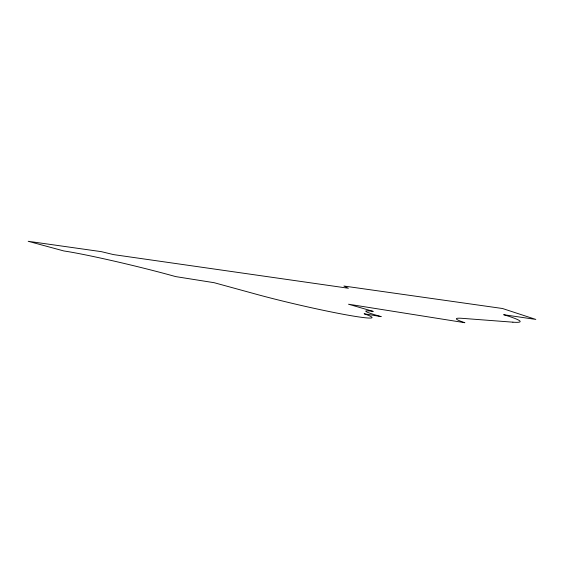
<?xml version="1.0" encoding="UTF-8"?>
<svg xmlns="http://www.w3.org/2000/svg" width="564" height="564" viewBox="0 0 564 564"><rect width="100%" height="100%" fill="white"/><g stroke="black" fill="none" stroke-linecap="round" stroke-linejoin="round"><path stroke-width="0.85" d="M512.895 322.178L462.127 318.329A52.487 3.659 12.3 0 0 464.87 322.707L348.51 304.215L373.213 311.391A40.89 2.439 12.7 0 0 381.208 316.615L364.154 313.788A74.744 4.152 13 0 1 345.189 314.656A74.744 4.152 13 0 1 253.61 293.506L214.172 282.705L175.644 276.593A76.824 3.715 13.5 0 0 63.866 250.959L28.2 241.293L101.435 251.671L113.526 254.604L348.383 288.246L343.92 286.033L502.489 308.501L535.8 319.421L503.666 314.705A54.708 4.35 12.4 0 1 512.895 322.178"/></g></svg>
